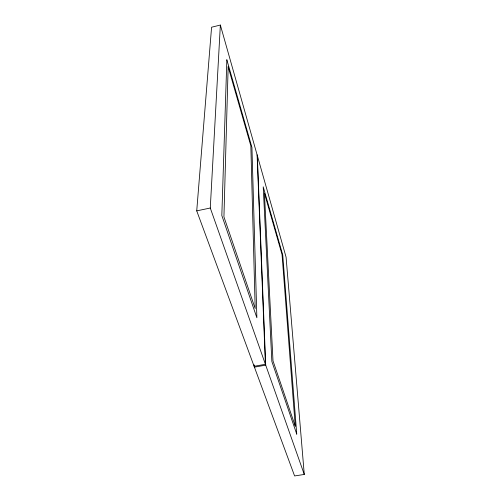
<?xml version="1.0" encoding="UTF-8"?>
<svg xmlns="http://www.w3.org/2000/svg" width="501" height="501" viewBox="0 0 501 501"><rect width="100%" height="100%" fill="white"/><g stroke="black" fill="none" stroke-linecap="round" stroke-linejoin="round"><path stroke-width="0.75" d="M304.27 474.447L210.276 208.009L220.359 25.05L211.579 27.223L196.73 210.877L294.594 475.95L304.27 474.447L286.077 257.138L220.359 25.05M196.73 210.877L210.276 208.009M257.314 155.56L265.712 365.141L254.427 367.152L254.389 365.592M257.094 154.803L265.405 364.283L254.113 366.294L254.076 364.734M228.155 66.815L223.928 216.858L255.184 308.566L250.844 145.841L228.155 66.815M226.847 59.807L221.824 215.493L256.875 317.778L251.934 147.407L226.847 59.807M296.742 434.117L271.861 361.522L263.219 186.81L282.746 254.978L296.742 434.117M295.246 426.119L273.001 360.845L264.409 193.104L282.044 254.527L295.246 426.119"/></g></svg>
